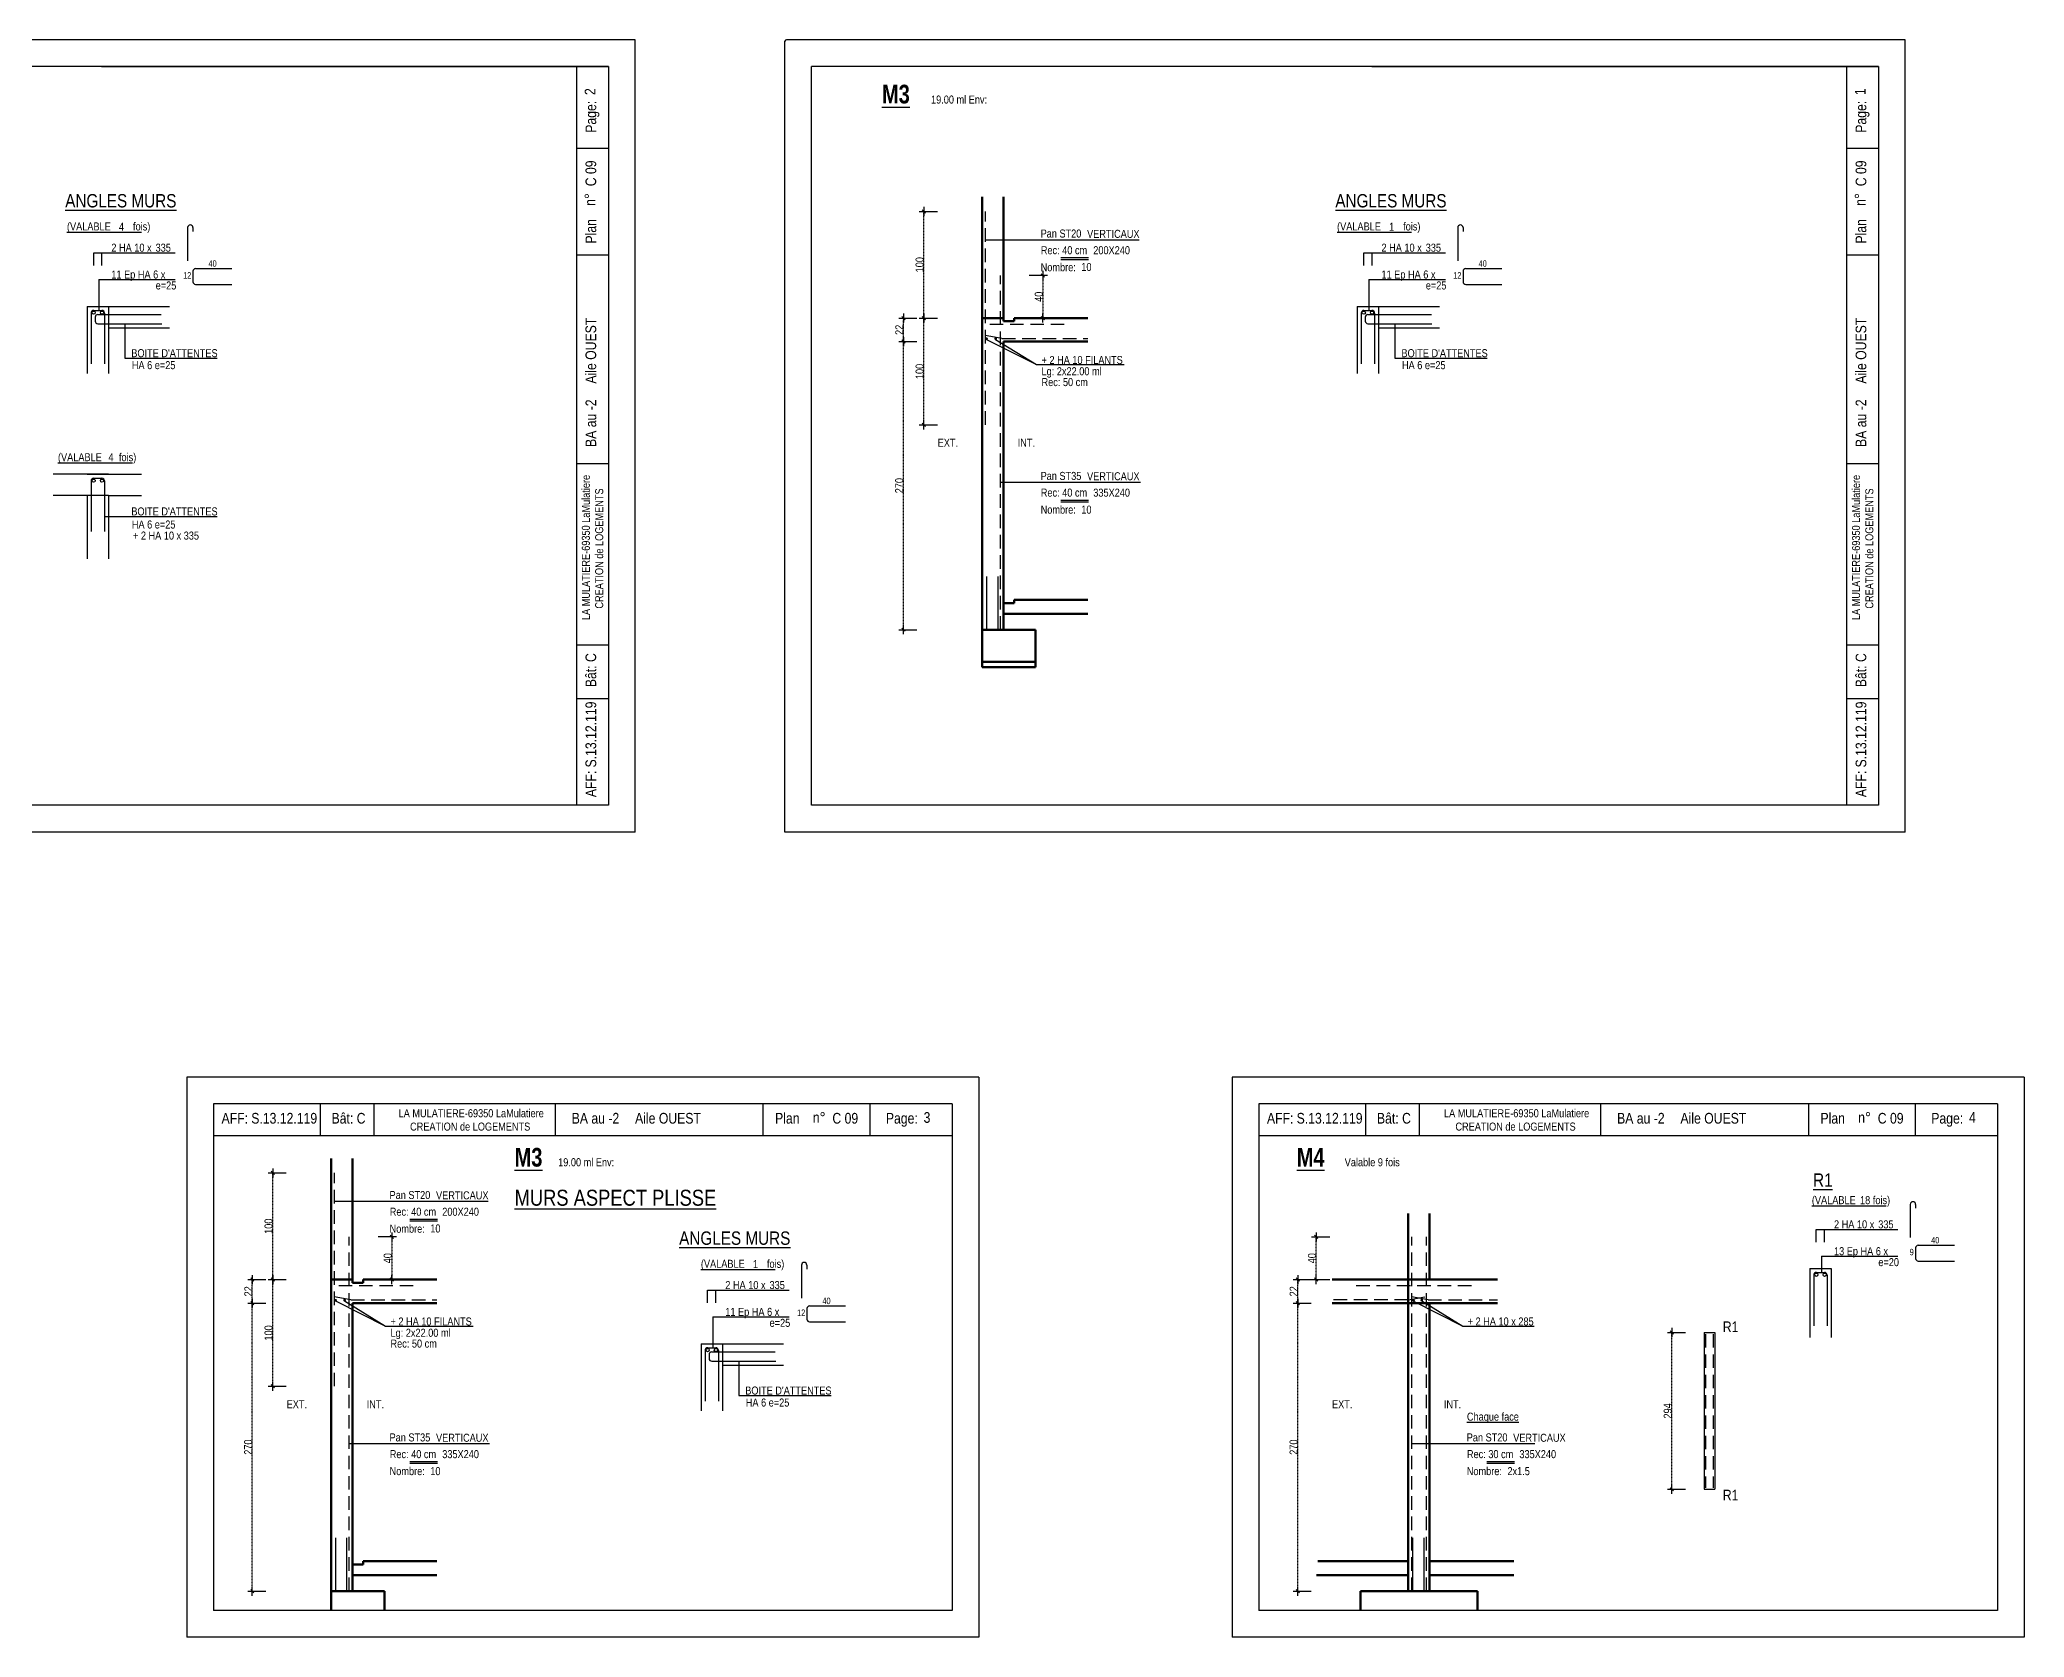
# Model space of a CAD drawing. Header units: metres. Extents: x -9927 to 45032, y -190416 to 12166.
# Drawn here: x 3693 to 7414, y -105255 to -102260 of the extents above; entities that cross this region are included whole.
import ezdxf
from ezdxf.enums import TextEntityAlignment as Align

# ---------------------------------------------------------------- set-up
doc = ezdxf.new("R2010")
doc.units = ezdxf.units.M
doc.header["$PDMODE"] = 65
doc.linetypes.add('CACHE2', pattern=[0.1875, 0.125, -0.0625])
doc.linetypes.add('CACHEx2', pattern=[19.05, 12.7, -6.35])
for name, color, linetype in [('01_cote_gen', 4, 'Continuous'), ('01_fenetres', 171, 'Continuous'), ('01_linteaux', 3, 'Continuous'), ('01_murs_coup', 5, 'Continuous'), ('01_texte', 230, 'Continuous'), ('AA_COTES', 2, 'Continuous')]:
    doc.layers.add(name, color=color, linetype=linetype)
doc.styles.add('impact', font='impact.ttf')
doc.styles.add('STYLE2', font='ARIALN.TTF')
doc.dimstyles.new('JB25', dxfattribs={"dimscale": 0.1, "dimtxt": 150, "dimasz": 17, "dimexe": 0.1, "dimexo": 0.1, "dimgap": 0.09, "dimtad": 1, "dimdec": 1, "dimlfac": 0.5, "dimdsep": 46, "dimtxsty": 'STYLE2', "dimblk1": 'BOND_G', "dimblk2": 'BOND_D', "dimsah": 1, "dimcen": 1.5, "dimdle": 0.01, "dimse1": 1, "dimse2": 1, "dimclrd": 4, "dimclre": 2, "dimclrt": 5, "dimadec": 0, "dimazin": 0, "dimtfac": 2.333333, "dimtdec": 1, "dimtix": 1, "dimtmove": 2, "dimatfit": 3, "dimldrblk": 'BOND_G', "dimfxl": 1, "dimtolj": 1, "dimtzin": 0, "dimarcsym": 0})

# ---------------------------------------------------------------- blocks, each defined once
blk = doc.blocks.new('BOND_G')
at = {"layer": 'AA_COTES', "color": 0}
for p, q in [((5, 0), (-5, 0)), ((1.8, 1.8), (-1.8, -1.8)), ((0, -5), (0, 15))]:
    blk.add_line(p, q, dxfattribs=at)
blk = doc.blocks.new('BOND_D')
at = {"layer": 'AA_COTES', "color": 0}
for p, q in [((5, 0), (-5, 0)), ((-1.8, -1.8), (1.8, 1.8)), ((0, 5), (0, -15))]:
    blk.add_line(p, q, dxfattribs=at)
blk = doc.blocks.new('*D886')
at = {"layer": '01_cote_gen', "color": 4, "linetype": 'CACHE2', "lineweight": -2, "transparency": 16777216}
blk.add_line((5573.9, -102703.9), (5573.9, -102780.5), dxfattribs=at)
at = {"layer": 'DEFPOINTS', "color": 0, "linetype": 'CACHE2', "lineweight": 0, "transparency": 16777216}
for p in [(5394.3, -102702.2), (5434.8, -102782.2), (5573.9, -102782.2)]:
    blk.add_point(p, dxfattribs=at)
at = {"layer": '01_cote_gen', "color": 4, "linetype": 'CACHE2', "lineweight": -2, "transparency": 16777216, "xscale": 1.7, "yscale": 1.7, "zscale": 1.7}
for name, p, rotation in [('BOND_G', (5573.9, -102702.2), 90), ('BOND_D', (5573.9, -102782.2), 270)]:
    blk.add_blockref(name, p, dxfattribs=dict(at, rotation=rotation))
at = {"layer": '01_cote_gen', "color": 5, "linetype": 'CACHE2', "lineweight": 0, "transparency": 16777216, "insert": (5566.2, -102742.2), "char_height": 15, "attachment_point": 5, "rotation": 90, "style": 'STYLE2'}
blk.add_mtext('\\A1;40', dxfattribs=at)
blk = doc.blocks.new('*D887')
at = {"layer": '01_cote_gen', "color": 4, "linetype": 'CACHE2', "lineweight": -2, "transparency": 16777216}
blk.add_line((5350.5, -102780.5), (5350.5, -102583.9), dxfattribs=at)
at = {"layer": 'DEFPOINTS', "color": 0, "linetype": 'CACHE2', "lineweight": 0, "transparency": 16777216}
for p in [(5350.5, -102582.2), (5466.1, -102582.2), (5520, -102782.2)]:
    blk.add_point(p, dxfattribs=at)
at = {"layer": '01_cote_gen', "color": 4, "linetype": 'CACHE2', "lineweight": -2, "transparency": 16777216, "xscale": 1.7, "yscale": 1.7, "zscale": 1.7}
for name, p, rotation in [('BOND_D', (5350.5, -102582.2), 90), ('BOND_G', (5350.5, -102782.2), 270)]:
    blk.add_blockref(name, p, dxfattribs=dict(at, rotation=rotation))
at = {"layer": '01_cote_gen', "color": 5, "linetype": 'CACHE2', "lineweight": 0, "transparency": 16777216, "insert": (5342.8, -102682.2), "char_height": 15, "attachment_point": 5, "rotation": 90, "style": 'STYLE2'}
blk.add_mtext('\\A1;100', dxfattribs=at)
blk = doc.blocks.new('*D888')
at = {"layer": '01_cote_gen', "color": 4, "linetype": 'CACHE2', "lineweight": -2, "transparency": 16777216}
blk.add_line((5350.5, -102980.5), (5350.5, -102783.9), dxfattribs=at)
at = {"layer": 'DEFPOINTS', "color": 0, "linetype": 'CACHE2', "lineweight": 0, "transparency": 16777216}
for p in [(5350.5, -102782.2), (5477.1, -102782.2), (5466.1, -102982.2)]:
    blk.add_point(p, dxfattribs=at)
at = {"layer": '01_cote_gen', "color": 4, "linetype": 'CACHE2', "lineweight": -2, "transparency": 16777216, "xscale": 1.7, "yscale": 1.7, "zscale": 1.7}
for name, p, rotation in [('BOND_D', (5350.5, -102782.2), 90), ('BOND_G', (5350.5, -102982.2), 270)]:
    blk.add_blockref(name, p, dxfattribs=dict(at, rotation=rotation))
at = {"layer": '01_cote_gen', "color": 5, "linetype": 'CACHE2', "lineweight": 0, "transparency": 16777216, "insert": (5342.8, -102882.2), "char_height": 15, "attachment_point": 5, "rotation": 90, "style": 'STYLE2'}
blk.add_mtext('\\A1;100', dxfattribs=at)
blk = doc.blocks.new('*D889')
at = {"layer": '01_cote_gen', "color": 4, "linetype": 'CACHE2', "lineweight": -2, "transparency": 16777216}
blk.add_line((5312.3, -103364.5), (5312.3, -102827.9), dxfattribs=at)
at = {"layer": 'DEFPOINTS', "color": 0, "linetype": 'CACHE2', "lineweight": 0, "transparency": 16777216}
for p in [(5312.3, -102826.2), (5560.1, -102826.2), (5560.1, -103366.2)]:
    blk.add_point(p, dxfattribs=at)
at = {"layer": '01_cote_gen', "color": 4, "linetype": 'CACHE2', "lineweight": -2, "transparency": 16777216, "xscale": 1.7, "yscale": 1.7, "zscale": 1.7}
for name, p, rotation in [('BOND_D', (5312.3, -102826.2), 90), ('BOND_G', (5312.3, -103366.2), 270)]:
    blk.add_blockref(name, p, dxfattribs=dict(at, rotation=rotation))
at = {"layer": '01_cote_gen', "color": 5, "linetype": 'CACHE2', "lineweight": 0, "transparency": 16777216, "insert": (5304.6, -103096.2), "char_height": 15, "attachment_point": 5, "rotation": 90, "style": 'STYLE2'}
blk.add_mtext('\\A1;270', dxfattribs=at)
blk = doc.blocks.new('*D890')
at = {"layer": '01_cote_gen', "color": 4, "linetype": 'CACHE2', "lineweight": -2, "transparency": 16777216}
blk.add_line((5312.3, -102824.5), (5312.3, -102783.9), dxfattribs=at)
at = {"layer": 'DEFPOINTS', "color": 0, "linetype": 'CACHE2', "lineweight": 0, "transparency": 16777216}
for p in [(5312.3, -102782.2), (5562.6, -102782.2), (5562.6, -102826.2)]:
    blk.add_point(p, dxfattribs=at)
at = {"layer": '01_cote_gen', "color": 4, "linetype": 'CACHE2', "lineweight": -2, "transparency": 16777216, "xscale": 1.7, "yscale": 1.7, "zscale": 1.7}
for name, p, rotation in [('BOND_D', (5312.3, -102782.2), 90), ('BOND_G', (5312.3, -102826.2), 270)]:
    blk.add_blockref(name, p, dxfattribs=dict(at, rotation=rotation))
at = {"layer": '01_cote_gen', "color": 5, "linetype": 'CACHE2', "lineweight": 0, "transparency": 16777216, "insert": (5304.7, -102804.2), "char_height": 15, "attachment_point": 5, "rotation": 90, "style": 'STYLE2'}
blk.add_mtext('\\A1;22', dxfattribs=at)
blk = doc.blocks.new('*D901')
at = {"layer": '01_cote_gen', "color": 4, "linetype": 'CACHE2', "lineweight": -2, "transparency": 16777216}
blk.add_line((4353.5, -104506), (4353.5, -104582.6), dxfattribs=at)
at = {"layer": 'DEFPOINTS', "color": 0, "linetype": 'CACHE2', "lineweight": 0, "transparency": 16777216}
for p in [(4173.9, -104504.3), (4214.4, -104584.3), (4353.5, -104584.3)]:
    blk.add_point(p, dxfattribs=at)
at = {"layer": '01_cote_gen', "color": 4, "linetype": 'CACHE2', "lineweight": -2, "transparency": 16777216, "xscale": 1.7, "yscale": 1.7, "zscale": 1.7}
for name, p, rotation in [('BOND_G', (4353.5, -104504.3), 90), ('BOND_D', (4353.5, -104584.3), 270)]:
    blk.add_blockref(name, p, dxfattribs=dict(at, rotation=rotation))
at = {"layer": '01_cote_gen', "color": 5, "linetype": 'CACHE2', "lineweight": 0, "transparency": 16777216, "insert": (4345.8, -104544.3), "char_height": 15, "attachment_point": 5, "rotation": 90, "style": 'STYLE2'}
blk.add_mtext('\\A1;40', dxfattribs=at)
blk = doc.blocks.new('*D902')
at = {"layer": '01_cote_gen', "color": 4, "linetype": 'CACHE2', "lineweight": -2, "transparency": 16777216}
blk.add_line((4130.1, -104582.6), (4130.1, -104386), dxfattribs=at)
at = {"layer": 'DEFPOINTS', "color": 0, "linetype": 'CACHE2', "lineweight": 0, "transparency": 16777216}
for p in [(4130.1, -104384.3), (4245.7, -104384.3), (4299.6, -104584.3)]:
    blk.add_point(p, dxfattribs=at)
at = {"layer": '01_cote_gen', "color": 4, "linetype": 'CACHE2', "lineweight": -2, "transparency": 16777216, "xscale": 1.7, "yscale": 1.7, "zscale": 1.7}
for name, p, rotation in [('BOND_D', (4130.1, -104384.3), 90), ('BOND_G', (4130.1, -104584.3), 270)]:
    blk.add_blockref(name, p, dxfattribs=dict(at, rotation=rotation))
at = {"layer": '01_cote_gen', "color": 5, "linetype": 'CACHE2', "lineweight": 0, "transparency": 16777216, "insert": (4122.4, -104484.3), "char_height": 15, "attachment_point": 5, "rotation": 90, "style": 'STYLE2'}
blk.add_mtext('\\A1;100', dxfattribs=at)
blk = doc.blocks.new('*D903')
at = {"layer": '01_cote_gen', "color": 4, "linetype": 'CACHE2', "lineweight": -2, "transparency": 16777216}
blk.add_line((4130.1, -104782.6), (4130.1, -104586), dxfattribs=at)
at = {"layer": 'DEFPOINTS', "color": 0, "linetype": 'CACHE2', "lineweight": 0, "transparency": 16777216}
for p in [(4130.1, -104584.3), (4256.7, -104584.3), (4245.7, -104784.3)]:
    blk.add_point(p, dxfattribs=at)
at = {"layer": '01_cote_gen', "color": 4, "linetype": 'CACHE2', "lineweight": -2, "transparency": 16777216, "xscale": 1.7, "yscale": 1.7, "zscale": 1.7}
for name, p, rotation in [('BOND_D', (4130.1, -104584.3), 90), ('BOND_G', (4130.1, -104784.3), 270)]:
    blk.add_blockref(name, p, dxfattribs=dict(at, rotation=rotation))
at = {"layer": '01_cote_gen', "color": 5, "linetype": 'CACHE2', "lineweight": 0, "transparency": 16777216, "insert": (4122.4, -104684.3), "char_height": 15, "attachment_point": 5, "rotation": 90, "style": 'STYLE2'}
blk.add_mtext('\\A1;100', dxfattribs=at)
blk = doc.blocks.new('*D904')
at = {"layer": '01_cote_gen', "color": 4, "linetype": 'CACHE2', "lineweight": -2, "transparency": 16777216}
blk.add_line((4091.9, -105166.6), (4091.9, -104630), dxfattribs=at)
at = {"layer": 'DEFPOINTS', "color": 0, "linetype": 'CACHE2', "lineweight": 0, "transparency": 16777216}
for p in [(4091.9, -104628.3), (4339.7, -104628.3), (4339.7, -105168.3)]:
    blk.add_point(p, dxfattribs=at)
at = {"layer": '01_cote_gen', "color": 4, "linetype": 'CACHE2', "lineweight": -2, "transparency": 16777216, "xscale": 1.7, "yscale": 1.7, "zscale": 1.7}
for name, p, rotation in [('BOND_D', (4091.9, -104628.3), 90), ('BOND_G', (4091.9, -105168.3), 270)]:
    blk.add_blockref(name, p, dxfattribs=dict(at, rotation=rotation))
at = {"layer": '01_cote_gen', "color": 5, "linetype": 'CACHE2', "lineweight": 0, "transparency": 16777216, "insert": (4084.2, -104898.3), "char_height": 15, "attachment_point": 5, "rotation": 90, "style": 'STYLE2'}
blk.add_mtext('\\A1;270', dxfattribs=at)
blk = doc.blocks.new('*D905')
at = {"layer": '01_cote_gen', "color": 4, "linetype": 'CACHE2', "lineweight": -2, "transparency": 16777216}
blk.add_line((4091.9, -104626.6), (4091.9, -104586), dxfattribs=at)
at = {"layer": 'DEFPOINTS', "color": 0, "linetype": 'CACHE2', "lineweight": 0, "transparency": 16777216}
for p in [(4091.9, -104584.3), (4342.2, -104584.3), (4342.2, -104628.3)]:
    blk.add_point(p, dxfattribs=at)
at = {"layer": '01_cote_gen', "color": 4, "linetype": 'CACHE2', "lineweight": -2, "transparency": 16777216, "xscale": 1.7, "yscale": 1.7, "zscale": 1.7}
for name, p, rotation in [('BOND_D', (4091.9, -104584.3), 90), ('BOND_G', (4091.9, -104628.3), 270)]:
    blk.add_blockref(name, p, dxfattribs=dict(at, rotation=rotation))
at = {"layer": '01_cote_gen', "color": 5, "linetype": 'CACHE2', "lineweight": 0, "transparency": 16777216, "insert": (4084.4, -104606.3), "char_height": 15, "attachment_point": 5, "rotation": 90, "style": 'STYLE2'}
blk.add_mtext('\\A1;22', dxfattribs=at)
blk = doc.blocks.new('*D907')
at = {"layer": '01_cote_gen', "color": 4, "linetype": 'CACHE2', "lineweight": -2, "transparency": 16777216}
blk.add_line((6051.5, -105166.6), (6051.5, -104630), dxfattribs=at)
at = {"layer": 'DEFPOINTS', "color": 0, "linetype": 'CACHE2', "lineweight": 0, "transparency": 16777216}
for p in [(6051.5, -104628.3), (6299.3, -104628.3), (6299.3, -105168.3)]:
    blk.add_point(p, dxfattribs=at)
at = {"layer": '01_cote_gen', "color": 4, "linetype": 'CACHE2', "lineweight": -2, "transparency": 16777216, "xscale": 1.7, "yscale": 1.7, "zscale": 1.7}
for name, p, rotation in [('BOND_D', (6051.5, -104628.3), 90), ('BOND_G', (6051.5, -105168.3), 270)]:
    blk.add_blockref(name, p, dxfattribs=dict(at, rotation=rotation))
at = {"layer": '01_cote_gen', "color": 5, "linetype": 'CACHE2', "lineweight": 0, "transparency": 16777216, "insert": (6043.9, -104898.3), "char_height": 15, "attachment_point": 5, "rotation": 90, "style": 'STYLE2'}
blk.add_mtext('\\A1;270', dxfattribs=at)
blk = doc.blocks.new('*D908')
at = {"layer": '01_cote_gen', "color": 4, "linetype": 'CACHE2', "lineweight": -2, "transparency": 16777216}
blk.add_line((6051.5, -104626.6), (6051.5, -104586), dxfattribs=at)
at = {"layer": 'DEFPOINTS', "color": 0, "linetype": 'CACHE2', "lineweight": 0, "transparency": 16777216}
for p in [(6051.5, -104584.3), (6301.9, -104584.3), (6301.9, -104628.3)]:
    blk.add_point(p, dxfattribs=at)
at = {"layer": '01_cote_gen', "color": 4, "linetype": 'CACHE2', "lineweight": -2, "transparency": 16777216, "xscale": 1.7, "yscale": 1.7, "zscale": 1.7}
for name, p, rotation in [('BOND_D', (6051.5, -104584.3), 90), ('BOND_G', (6051.5, -104628.3), 270)]:
    blk.add_blockref(name, p, dxfattribs=dict(at, rotation=rotation))
at = {"layer": '01_cote_gen', "color": 5, "linetype": 'CACHE2', "lineweight": 0, "transparency": 16777216, "insert": (6044, -104606.3), "char_height": 15, "attachment_point": 5, "rotation": 90, "style": 'STYLE2'}
blk.add_mtext('\\A1;22', dxfattribs=at)
blk = doc.blocks.new('*D909')
at = {"layer": '01_cote_gen', "color": 4, "linetype": 'CACHE2', "lineweight": -2, "transparency": 16777216}
blk.add_line((6086, -104582.6), (6086, -104506), dxfattribs=at)
at = {"layer": 'DEFPOINTS', "color": 0, "linetype": 'CACHE2', "lineweight": 0, "transparency": 16777216}
for p in [(6086, -104504.3), (6321.6, -104504.3), (6321.6, -104584.3)]:
    blk.add_point(p, dxfattribs=at)
at = {"layer": '01_cote_gen', "color": 4, "linetype": 'CACHE2', "lineweight": -2, "transparency": 16777216, "xscale": 1.7, "yscale": 1.7, "zscale": 1.7}
for name, p, rotation in [('BOND_D', (6086, -104504.3), 90), ('BOND_G', (6086, -104584.3), 270)]:
    blk.add_blockref(name, p, dxfattribs=dict(at, rotation=rotation))
at = {"layer": '01_cote_gen', "color": 5, "linetype": 'CACHE2', "lineweight": 0, "transparency": 16777216, "insert": (6078.3, -104544.3), "char_height": 15, "attachment_point": 5, "rotation": 90, "style": 'STYLE2'}
blk.add_mtext('\\A1;40', dxfattribs=at)
blk = doc.blocks.new('*D910')
at = {"layer": '01_cote_gen', "color": 4, "linetype": 'CACHE2', "lineweight": -2, "transparency": 16777216}
blk.add_line((6752.9, -104975.7), (6752.9, -104685.1), dxfattribs=at)
at = {"layer": 'DEFPOINTS', "color": 0, "linetype": 'CACHE2', "lineweight": 0, "transparency": 16777216}
for p in [(6752.9, -104683.4), (6833.2, -104683.4), (6833.2, -104977.4)]:
    blk.add_point(p, dxfattribs=at)
at = {"layer": '01_cote_gen', "color": 4, "linetype": 'CACHE2', "lineweight": -2, "transparency": 16777216, "xscale": 1.7, "yscale": 1.7, "zscale": 1.7}
for name, p, rotation in [('BOND_D', (6752.9, -104683.4), 90), ('BOND_G', (6752.9, -104977.4), 270)]:
    blk.add_blockref(name, p, dxfattribs=dict(at, rotation=rotation))
at = {"layer": '01_cote_gen', "color": 5, "linetype": 'CACHE2', "lineweight": 0, "transparency": 16777216, "insert": (6745.2, -104830.4), "char_height": 15, "attachment_point": 5, "rotation": 90, "style": 'STYLE2'}
blk.add_mtext('\\A1;294', dxfattribs=at)

msp = doc.modelspace()

# ---------------------------------------------------------------- linework, layer by layer
at = {"layer": '01_fenetres', "ltscale": 30}
for p, q in [((4699.32, -102310.41), (4699.32, -103695.41)), ((4759.32, -102310.41), (4759.32, -103695.41)), ((5140.23, -103695.41), (5140.23, -102310.41)), ((7080.23, -102310.41), (7080.23, -103695.41)), ((7140.23, -102310.41), (7140.23, -103695.41)), ((4759.32, -102464.55), (4699.32, -102464.55)), ((7140.23, -102464.55), (7080.23, -102464.55)), ((4759.32, -102664.55), (4699.32, -102664.55)), ((7140.23, -102664.55), (7080.23, -102664.55)), ((4699.32, -103054.74), (4759.32, -103054.74)), ((7080.23, -103054.74), (7140.23, -103054.74)), ((4699.32, -103394.91), (4759.32, -103394.91)), ((7080.23, -103394.91), (7140.23, -103394.91)), ((4699.32, -103495.41), (4759.32, -103495.41)), ((7080.23, -103495.41), (7140.23, -103495.41)), ((4759.32, -103695.41), (2759.32, -103695.41)), ((7140.23, -103695.41), (5140.23, -103695.41)), ((4018.92, -104254.75), (4018.92, -105204.75)), ((4018.92, -104254.75), (4018.92, -105204.75)), ((4018.92, -104254.75), (4018.92, -105204.75)), ((5403.92, -104254.75), (4018.92, -104254.75)), ((4218.92, -104254.75), (4218.92, -104314.75)), ((4319.42, -104254.75), (4319.42, -104314.75)), ((4659.59, -104254.75), (4659.59, -104314.75)), ((5049.79, -104314.75), (5049.79, -104254.75)), ((5249.79, -104314.75), (5249.79, -104254.75)), ((5403.92, -104254.75), (5403.92, -105204.75)), ((5978.55, -104254.75), (5978.55, -105204.75)), ((5978.55, -104254.75), (5978.55, -105204.75)), ((5978.55, -104254.75), (5978.55, -105204.75)), ((7363.55, -104254.75), (5978.55, -104254.75)), ((6178.55, -104254.75), (6178.55, -104314.75)), ((6279.05, -104254.75), (6279.05, -104314.75)), ((6619.22, -104254.75), (6619.22, -104314.75)), ((7009.42, -104314.75), (7009.42, -104254.75)), ((7209.42, -104314.75), (7209.42, -104254.75)), ((7363.55, -104254.75), (7363.55, -105204.75)), ((5403.92, -104314.75), (4018.92, -104314.75)), ((7363.55, -104314.75), (5978.55, -104314.75)), ((5403.92, -105204.75), (4018.92, -105204.75)), ((7363.55, -105204.75), (5978.55, -105204.75))]:
    msp.add_line(p, q, dxfattribs=at)
for points in [[(4759.32, -102310.41), (3809.32, -102310.41), (4759.32, -102310.41), (2759.32, -102310.41)], [(7140.23, -102310.41), (6190.23, -102310.41), (7140.23, -102310.41), (5140.23, -102310.41)]]:
    msp.add_lwpolyline(points, dxfattribs=at)
at = {"layer": '01_linteaux', "linetype": 'CACHEx2', "ltscale": 2}
for p, q in [((5466.07, -102982.22), (5466.07, -102582.22)), ((5494.07, -103366.22), (5494.07, -102702.22)), ((5474.28, -102793.58), (5618.45, -102793.58)), ((5497.09, -102820.22), (5657.98, -102820.22)), ((4245.68, -104784.33), (4245.68, -104384.33)), ((4273.68, -105168.33), (4273.68, -104504.33)), ((6265.45, -105168.33), (6265.45, -104504.33)), ((6292.86, -105168.33), (6292.86, -104504.33)), ((4253.89, -104595.69), (4398.05, -104595.69)), ((6161.09, -104595.69), (6386.31, -104595.69)), ((4276.7, -104622.33), (4437.59, -104622.33)), ((6258.4, -104622.33), (6116.31, -104622.33)), ((6295.88, -104622.33), (6425.85, -104622.33)), ((6816.21, -104686.38), (6816.21, -104974.38)), ((6830.21, -104686.38), (6830.21, -104974.38))]:
    msp.add_line(p, q, dxfattribs=at)
at = {"layer": '01_linteaux', "linetype": 'Continuous'}
for p, q in [((3970.54, -102612.71), (3970.54, -102674.89)), ((3980.54, -102612.71), (3980.54, -102620.13)), ((6351.45, -102612.71), (6351.45, -102674.89)), ((6361.45, -102612.71), (6361.45, -102620.13)), ((3980.65, -102694.44), (3980.65, -102714.05)), ((3985.65, -102689.44), (4053.23, -102689.44)), ((6361.56, -102694.44), (6361.56, -102714.05)), ((6366.56, -102689.44), (6434.14, -102689.44)), ((3985.65, -102719.05), (4053.23, -102719.05)), ((6366.56, -102719.05), (6434.14, -102719.05)), ((3782.21, -102760.29), (3782.21, -102885.99)), ((3782.21, -102760.29), (3936.64, -102760.29)), ((3789.71, -102772.79), (3789.71, -102867.79)), ((3794.71, -102767.79), (3809.71, -102767.79)), ((3797.21, -102780.55), (3797.21, -102787.79)), ((3802.21, -102775.55), (3921.27, -102775.55)), ((3814.71, -102772.79), (3814.71, -102867.79)), ((3822.21, -102760.29), (3822.21, -102885.99)), ((6163.11, -102760.29), (6163.11, -102885.99)), ((6163.11, -102760.29), (6317.55, -102760.29)), ((6170.61, -102772.79), (6170.61, -102867.79)), ((6175.61, -102767.79), (6190.61, -102767.79)), ((6178.11, -102780.55), (6178.11, -102787.79)), ((6183.11, -102775.55), (6302.17, -102775.55)), ((6195.61, -102772.79), (6195.61, -102867.79)), ((6203.11, -102760.29), (6203.11, -102885.99)), ((3802.21, -102792.79), (3922.21, -102792.79)), ((3822.21, -102800.29), (3936.64, -102800.29)), ((6183.11, -102792.79), (6303.11, -102792.79)), ((6203.11, -102800.29), (6317.55, -102800.29)), ((3822.21, -103074.99), (3718.78, -103074.99)), ((3782.21, -103074.99), (3883.93, -103074.99)), ((3789.71, -103087.49), (3789.71, -103182.49)), ((3794.71, -103082.49), (3809.71, -103082.49)), ((3814.71, -103087.49), (3814.71, -103182.49)), ((3822.21, -103114.99), (3718.78, -103114.99)), ((3782.21, -103114.99), (3782.21, -103233.55)), ((3822.21, -103114.99), (3822.21, -103233.55)), ((3822.21, -103114.99), (3883.93, -103114.99)), ((5121.38, -104557.05), (5121.38, -104619.23)), ((5131.38, -104557.05), (5131.38, -104564.46)), ((5131.49, -104638.78), (5131.49, -104658.39)), ((5136.49, -104633.78), (5204.08, -104633.78)), ((5136.49, -104663.39), (5204.08, -104663.39)), ((4933.05, -104704.62), (4933.05, -104830.33)), ((4933.05, -104704.62), (5087.48, -104704.62)), ((4940.55, -104717.12), (4940.55, -104812.12)), ((4945.55, -104712.12), (4960.55, -104712.12)), ((4948.05, -104724.89), (4948.05, -104732.12)), ((4953.05, -104719.89), (5072.11, -104719.89)), ((4965.55, -104717.12), (4965.55, -104812.12)), ((4973.05, -104704.62), (4973.05, -104830.33)), ((4953.05, -104737.12), (5073.05, -104737.12)), ((4973.05, -104744.62), (5087.48, -104744.62))]:
    msp.add_line(p, q, dxfattribs=at)
at = {"layer": '01_linteaux', "linetype": 'CACHEx2', "ltscale": 5}
for p, q in [((5497.09, -102820.22), (5465.92, -102814.66)), ((4276.7, -104622.33), (4245.52, -104616.77)), ((6258.4, -104622.33), (6289.57, -104616.77)), ((6295.88, -104622.33), (6264.7, -104616.77))]:
    msp.add_line(p, q, dxfattribs=at)
at = {"layer": '01_linteaux'}
for p, q in [((5467.93, -103266.22), (5467.93, -103366.22)), ((5489.1, -103266.22), (5489.1, -103366.22)), ((4247.54, -105068.33), (4247.54, -105168.33)), ((4268.7, -105068.33), (4268.7, -105168.33)), ((6266.72, -105068.33), (6266.72, -105168.33)), ((6287.89, -105068.33), (6287.89, -105168.33))]:
    msp.add_line(p, q, dxfattribs=at)
at = {"layer": '01_linteaux', "linetype": 'CACHEx2', "ltscale": 5, "const_width": 2.5}
for points in [[(5469.61, -102820.89, -1), (5467.11, -102820.89, -1)], [(5486.5, -102820.89, -1), (5484, -102820.89, -1)], [(4249.22, -104623, -1), (4246.72, -104623, -1)], [(4266.11, -104623, -1), (4263.61, -104623, -1)], [(6269.92, -104623, -1), (6267.42, -104623, -1)], [(6285.29, -104623, -1), (6282.79, -104623, -1)]]:
    msp.add_lwpolyline(points, format="xyb", close=True, dxfattribs=at)
at = {"layer": '01_linteaux', "linetype": 'Continuous'}
for centre in [(3794.37, -102772.1), (3810.04, -102772.1), (6175.28, -102772.1), (6190.95, -102772.1), (3794.37, -103086.8), (3810.04, -103086.8), (4945.21, -104716.44), (4960.88, -104716.44)]:
    msp.add_circle(centre, 3, dxfattribs=at)
for centre, start, end in [((3975.54, -102612.71), 90, 180), ((3975.54, -102612.71), 0, 90), ((6356.45, -102612.71), 90, 180), ((6356.45, -102612.71), 0, 90), ((3985.65, -102694.44), 90, 180), ((3985.65, -102714.05), 180, 270), ((6366.56, -102694.44), 90, 180), ((6366.56, -102714.05), 180, 270), ((3794.71, -102772.79), 90, 180), ((3802.21, -102780.55), 90, 180), ((3802.21, -102787.79), 180, 270), ((3809.71, -102772.79), 0, 90), ((6175.61, -102772.79), 90, 180), ((6183.11, -102780.55), 90, 180), ((6183.11, -102787.79), 180, 270), ((6190.61, -102772.79), 0, 90), ((3794.71, -103087.49), 90, 180), ((3809.71, -103087.49), 0, 90), ((5126.38, -104557.05), 90, 180), ((5126.38, -104557.05), 0, 90), ((5136.49, -104638.78), 90, 180), ((5136.49, -104658.39), 180, 270), ((4945.55, -104717.12), 90, 180), ((4953.05, -104724.89), 90, 180), ((4960.55, -104717.12), 0, 90), ((4953.05, -104732.12), 180, 270)]:
    msp.add_arc(centre, 5, start, end, dxfattribs=at)
at = {"layer": '01_murs_coup', "linetype": 'Continuous', "lineweight": 50}
for p, q in [((5460.07, -103366.22), (5460.07, -102555.17)), ((5500.07, -102788.22), (5500.07, -102555.17)), ((5460.07, -102782.22), (5500.07, -102782.22)), ((5500.07, -102788.22), (5520.07, -102788.22)), ((5520.07, -102782.22), (5657.98, -102782.22)), ((5520.07, -102788.22), (5520.07, -102782.22)), ((5500.07, -103366.22), (5500.07, -102826.22)), ((5500.07, -102826.22), (5657.98, -102826.22)), ((5520.07, -103316.22), (5520.07, -103310.22)), ((5520.07, -103310.22), (5657.98, -103310.22)), ((5500.07, -103316.22), (5520.07, -103316.22)), ((5500.07, -103336.22), (5657.98, -103336.22)), ((5560.07, -103366.22), (5460.07, -103366.22)), ((5460.07, -103366.22), (5460.07, -103436.22)), ((5560.07, -103436.22), (5560.07, -103366.22)), ((5560.07, -103426.22), (5460.07, -103426.22)), ((5560.07, -103436.22), (5460.07, -103436.22)), ((4239.68, -105168.33), (4239.68, -104357.28)), ((4279.68, -104590.33), (4279.68, -104357.28)), ((6258.86, -105168.33), (6258.86, -104460.45)), ((6298.86, -104584.33), (6298.86, -104460.45)), ((4239.68, -104584.33), (4279.68, -104584.33)), ((4279.68, -104590.33), (4299.68, -104590.33)), ((4299.68, -104584.33), (4437.59, -104584.33)), ((4299.68, -104590.33), (4299.68, -104584.33)), ((6116.31, -104584.33), (6298.86, -104584.33)), ((6298.86, -104584.33), (6425.85, -104584.33)), ((4279.68, -105168.33), (4279.68, -104628.33)), ((4279.68, -104628.33), (4437.59, -104628.33)), ((6116.31, -104628.33), (6425.85, -104628.33)), ((6298.86, -105168.33), (6298.86, -104628.33)), ((4279.68, -105118.33), (4299.68, -105118.33)), ((4299.68, -105118.33), (4299.68, -105112.33)), ((4299.68, -105112.33), (4437.58, -105112.33)), ((6089.14, -105112.33), (6258.86, -105112.33)), ((6298.86, -105112.33), (6456.77, -105112.33)), ((4339.68, -105168.33), (4239.68, -105168.33)), ((4239.68, -105168.33), (4239.68, -105204.75)), ((4279.68, -105138.33), (4437.58, -105138.33)), ((4339.68, -105204.75), (4339.68, -105168.33)), ((6087.01, -105138.33), (6258.86, -105138.33)), ((6388.74, -105168.33), (6169.19, -105168.33)), ((6169.19, -105168.33), (6169.19, -105204.75)), ((6298.86, -105138.33), (6456.77, -105138.33)), ((6388.74, -105168.33), (6388.74, -105204.75))]:
    msp.add_line(p, q, dxfattribs=at)
at = {"layer": '01_murs_coup'}
for p, q in [((6813.21, -104683.38), (6813.21, -104977.38)), ((6813.21, -104683.38), (6833.21, -104683.38)), ((6833.21, -104683.38), (6833.21, -104977.38)), ((6813.21, -104977.38), (6833.21, -104977.38))]:
    msp.add_line(p, q, dxfattribs=at)
at = {"layer": '01_texte', "ltscale": 30}
for p, q in [((4809.32, -102260.41), (2712.32, -102260.41)), ((4809.32, -103745.41), (4809.32, -102260.41)), ((5090.23, -103745.41), (5090.23, -102263.41)), ((7190.23, -102260.41), (5093.23, -102260.41)), ((7190.23, -103745.41), (7190.23, -102260.41)), ((3759.32, -103745.41), (2709.32, -103745.41)), ((4809.32, -103745.41), (3759.32, -103745.41)), ((6140.23, -103745.41), (5090.23, -103745.41)), ((7190.23, -103745.41), (6140.23, -103745.41)), ((3968.92, -104204.75), (3968.92, -105254.75)), ((5453.92, -104204.75), (3968.92, -104204.75)), ((5453.92, -104204.75), (5453.92, -105254.75)), ((5928.55, -104204.75), (5928.55, -105254.75)), ((7413.55, -104204.75), (5928.55, -104204.75)), ((7413.55, -104204.75), (7413.55, -105254.75)), ((5453.92, -105254.75), (3968.92, -105254.75)), ((7413.55, -105254.75), (5928.55, -105254.75))]:
    msp.add_line(p, q, dxfattribs=at)
at = {"layer": '01_texte'}
for p, q in [((5466.07, -102635.31), (5754.54, -102635.31)), ((3794.49, -102683.78), (3794.49, -102659.73)), ((3794.49, -102659.73), (3947.46, -102659.73)), ((3809.9, -102683.78), (3809.9, -102659.73)), ((5659.29, -102669.49), (5607.53, -102669.49)), ((5659.29, -102672.8), (5607.53, -102672.8)), ((6175.4, -102683.78), (6175.4, -102659.73)), ((6175.4, -102659.73), (6328.37, -102659.73)), ((6190.81, -102683.78), (6190.81, -102659.73)), ((3804.08, -102710.04), (3947.46, -102710.04)), ((3804.08, -102710.04), (3804.08, -102767.79)), ((6184.99, -102710.04), (6328.37, -102710.04)), ((6184.99, -102710.04), (6184.99, -102767.79)), ((3852.93, -102792.79), (3852.93, -102857.47)), ((5468.36, -102822.14), (5562.08, -102869.32)), ((5485.25, -102822.14), (5562.08, -102869.32)), ((6233.84, -102792.79), (6233.84, -102857.47)), ((3852.93, -102857.47), (4026.03, -102857.47)), ((6233.84, -102857.47), (6406.93, -102857.47)), ((5562.08, -102869.32), (5726.25, -102869.32)), ((5494.07, -103089.63), (5756.59, -103089.63)), ((5659.29, -103123.81), (5607.53, -103123.81)), ((3814.71, -103154.05), (4026.03, -103154.05)), ((5659.29, -103127.12), (5607.53, -103127.12)), ((4245.68, -104437.42), (4534.14, -104437.42)), ((7199.74, -104443.31), (7199.74, -104505.48)), ((7209.74, -104443.31), (7209.74, -104450.72)), ((4438.89, -104471.6), (4387.13, -104471.6)), ((4438.89, -104474.91), (4387.13, -104474.91)), ((7023.69, -104514.37), (7023.69, -104490.32)), ((7023.69, -104490.32), (7176.66, -104490.32)), ((7039.1, -104514.37), (7039.1, -104490.32)), ((7209.85, -104525.03), (7209.85, -104544.64)), ((7214.85, -104520.03), (7282.43, -104520.03)), ((7011.4, -104563.41), (7011.4, -104692.93)), ((7011.4, -104563.41), (7051.4, -104563.41)), ((7018.9, -104575.91), (7018.9, -104670.91)), ((7023.9, -104570.91), (7038.9, -104570.91)), ((7033.28, -104540.63), (7176.66, -104540.63)), ((7033.28, -104540.63), (7033.28, -104570.91)), ((7043.9, -104575.91), (7043.9, -104670.91)), ((7051.4, -104563.41), (7051.4, -104692.93)), ((7214.85, -104549.64), (7282.43, -104549.64)), ((4945.33, -104628.12), (4945.33, -104604.07)), ((4945.33, -104604.07), (5098.3, -104604.07)), ((4960.74, -104628.12), (4960.74, -104604.07)), ((4247.97, -104624.25), (4341.68, -104671.43)), ((4264.86, -104624.25), (4341.68, -104671.43)), ((6267.15, -104624.25), (6360.87, -104671.43)), ((6284.04, -104624.25), (6360.87, -104671.43)), ((4341.68, -104671.43), (4505.86, -104671.43)), ((4954.92, -104654.38), (5098.3, -104654.38)), ((4954.92, -104654.38), (4954.92, -104712.12)), ((6360.87, -104671.43), (6494.74, -104671.43)), ((5003.77, -104737.12), (5003.77, -104801.81)), ((5003.77, -104801.81), (5176.87, -104801.81)), ((4273.68, -104891.74), (4536.19, -104891.74)), ((6265.45, -104891.74), (6495.82, -104891.74)), ((4438.89, -104925.92), (4387.13, -104925.92)), ((4438.89, -104929.23), (4387.13, -104929.23)), ((6458.07, -104925.92), (6406.31, -104925.92)), ((6458.07, -104929.23), (6406.31, -104929.23))]:
    msp.add_line(p, q, dxfattribs=at)
for centre in [(7023.57, -104575.23), (7039.24, -104575.23)]:
    msp.add_circle(centre, 3, dxfattribs=at)
at = {"layer": '01_texte', "ltscale": 30}
msp.add_arc((5093.23, -102263.41), 3, 90, 180, dxfattribs=at)
at = {"layer": '01_texte'}
for centre, start, end in [((7204.74, -104443.31), 90, 180), ((7204.74, -104443.31), 0, 90), ((7214.85, -104525.03), 90, 180), ((7023.9, -104575.91), 90, 180), ((7038.9, -104575.91), 0, 90), ((7214.85, -104544.64), 180, 270)]:
    msp.add_arc(centre, 5, start, end, dxfattribs=at)

# ---------------------------------------------------------------- texts
at = {"layer": '01_texte', "style": 'STYLE2'}
for s, height, p in [('2', 20, (4735.03, -102364.15)), ('Page:', 20, (4736.47, -102434.83)), ('1', 20, (7115.94, -102364.15)), ('Page:', 20, (7117.38, -102434.83)), (' C 09', 20, (4736.47, -102541.47)), (' C 09', 20, (7117.38, -102541.47)), ('n%%D', 20, (4735.03, -102571.82)), ('n%%D', 20, (7115.94, -102571.82)), ('Plan', 20, (4736.47, -102642.5)), ('Plan', 20, (7117.38, -102642.5)), ('Aile OUEST', 20, (4736.47, -102905)), ('Aile OUEST', 20, (7117.38, -102905)), ('BA au -2', 20, (4736.47, -103023.8)), ('BA au -2', 20, (7117.38, -103023.8)), ('LA MULATIERE-69350 LaMulatiere', 15, (4724.6, -103348.22)), ('LA MULATIERE-69350 LaMulatiere', 15, (7105.51, -103348.22)), ('CREATION de LOGEMENTS', 15, (4749.61, -103326.73)), ('CREATION de LOGEMENTS', 15, (7130.51, -103326.73)), ('Bât: C', 20, (4736.47, -103473.95)), ('Bât: C', 20, (7117.38, -103473.95)), ('S.13.12.119', 20, (4736.47, -103624.45)), ('S.13.12.119', 20, (7117.38, -103624.45)), ('AFF:', 20, (4736.47, -103680.12)), ('AFF:', 20, (7117.38, -103680.12))]:
    msp.add_text(s, height=height, rotation=90, dxfattribs=at).set_placement(p)
at = {"layer": '01_texte'}
for s, height, style, p in [('%%UM3', 35, 'impact', (5272.2, -102379.81)), ('19.00 ml Env:', 15, 'STYLE2', (5364.17, -102380.11)), ('%%UANGLES MURS', 25, 'STYLE2', (3741.15, -102574.78)), ('%%UANGLES MURS', 25, 'STYLE2', (6122.06, -102574.78)), ('%%U(VALABLE            ', 15, 'STYLE2', (3744.42, -102617.93)), ('4', 15, 'STYLE2', (3841.86, -102618.51)), ('  fois)', 15, 'STYLE2', (3858.67, -102617.93)), ('%%U(VALABLE            ', 15, 'STYLE2', (6125.33, -102617.93)), ('1', 15, 'STYLE2', (6222.76, -102618.51)), ('  fois)', 15, 'STYLE2', (6239.58, -102617.93)), (' Pan ST20', 15, 'STYLE2', (5564.75, -102631.19)), ('VERTICAUX', 15, 'STYLE2', (5656.71, -102631.8)), ('2 HA 10 x', 15, 'STYLE2', (3827.64, -102657.71)), ('335', 15, 'STYLE2', (3910.55, -102657.71)), ('40', 12, 'STYLE2', (4009.71, -102685.89)), ('Nombre:  ', 15, 'STYLE2', (5569.68, -102694.38)), ('Rec: 40 cm', 15, 'STYLE2', (5569.95, -102662.47)), ('10', 15, 'STYLE2', (5645.87, -102693.85)), ('200X240', 15, 'STYLE2', (5668.29, -102662.53)), ('2 HA 10 x', 15, 'STYLE2', (6208.55, -102657.71)), ('335', 15, 'STYLE2', (6291.45, -102657.71)), ('40', 12, 'STYLE2', (6390.62, -102685.89)), ('11 Ep HA 6 x', 15, 'STYLE2', (3827.64, -102708.01)), ('e=25', 15, 'STYLE2', (3910.71, -102728.49)), ('12', 12, 'STYLE2', (3962.19, -102708.1)), ('11 Ep HA 6 x', 15, 'STYLE2', (6208.55, -102708.01)), ('e=25', 15, 'STYLE2', (6291.62, -102728.49)), ('12', 12, 'STYLE2', (6343.1, -102708.1)), ('+ 2 HA 10 FILANTS', 15, 'STYLE2', (5571.3, -102868.21)), ('Lg: 2x22.00 ml', 15, 'STYLE2', (5571.3, -102889.34)), ('Rec: 50 cm', 15, 'STYLE2', (5571.3, -102909.63)), ('EXT.', 15, 'STYLE2', (5376.61, -103023.39)), ('INT.', 15, 'STYLE2', (5526.69, -103023.39)), ('%%U(VALABLE            ', 15, 'STYLE2', (3727.61, -103050.4)), ('4', 15, 'STYLE2', (3822.17, -103050.55)), ('fois)', 15, 'STYLE2', (3841.86, -103050.4)), (' Pan ST35 ', 15, 'STYLE2', (5564.75, -103085.51)), ('VERTICAUX', 15, 'STYLE2', (5656.71, -103086.12)), ('Rec: 40 cm', 15, 'STYLE2', (5569.95, -103116.79)), ('335X240', 15, 'STYLE2', (5668.29, -103116.85)), ('Nombre:  ', 15, 'STYLE2', (5569.68, -103148.7)), ('10', 15, 'STYLE2', (5645.87, -103148.7)), ('AFF:', 20, 'STYLE2', (4034.22, -104291.9)), ('S.13.12.119', 20, 'STYLE2', (4089.88, -104291.9)), ('Bât: C', 20, 'STYLE2', (4240.38, -104291.9)), ('LA MULATIERE-69350 LaMulatiere', 15, 'STYLE2', (4366.12, -104280.03)), ('BA au -2', 20, 'STYLE2', (4690.54, -104291.9)), ('Aile OUEST', 20, 'STYLE2', (4809.34, -104291.9)), ('Plan', 20, 'STYLE2', (5071.83, -104291.9)), ('n%%D', 20, 'STYLE2', (5142.52, -104290.46)), (' C 09', 20, 'STYLE2', (5172.86, -104291.9)), ('Page:', 20, 'STYLE2', (5279.5, -104291.9)), ('3', 20, 'STYLE2', (5350.19, -104290.46)), ('AFF:', 20, 'STYLE2', (5993.85, -104291.9)), ('S.13.12.119', 20, 'STYLE2', (6049.51, -104291.9)), ('Bât: C', 20, 'STYLE2', (6200.01, -104291.9)), ('LA MULATIERE-69350 LaMulatiere', 15, 'STYLE2', (6325.75, -104280.03)), ('BA au -2', 20, 'STYLE2', (6650.17, -104291.9)), ('Aile OUEST', 20, 'STYLE2', (6768.97, -104291.9)), ('Plan', 20, 'STYLE2', (7031.46, -104291.9)), ('n%%D', 20, 'STYLE2', (7102.15, -104290.46)), (' C 09', 20, 'STYLE2', (7132.49, -104291.9)), ('Page:', 20, 'STYLE2', (7239.13, -104291.9)), ('4', 20, 'STYLE2', (7309.82, -104290.46)), ('CREATION de LOGEMENTS', 15, 'STYLE2', (4387.6, -104305.04)), ('CREATION de LOGEMENTS', 15, 'STYLE2', (6347.23, -104305.04)), ('%%UM3', 35, 'impact', (4583.52, -104372.47)), ('%%UM4', 35, 'impact', (6049.69, -104372.47)), ('19.00 ml Env:', 15, 'STYLE2', (4665.17, -104371.86)), ('Valable 9 fois', 15, 'STYLE2', (6139.62, -104371.86)), ('%%UR1', 25, 'STYLE2', (7017.57, -104410.25)), (' Pan ST20', 15, 'STYLE2', (4344.35, -104433.3)), ('VERTICAUX', 15, 'STYLE2', (4436.31, -104433.91)), ('%%UMURS ASPECT PLISSE', 30, 'STYLE2', (4583.52, -104445.88)), ('%%U(VALABLE            ', 15, 'STYLE2', (7015.34, -104442.94)), ('fois)', 15, 'STYLE2', (7129.59, -104442.94)), ('Rec: 40 cm', 15, 'STYLE2', (4349.55, -104464.58)), ('200X240', 15, 'STYLE2', (4447.9, -104464.64)), ('18', 15, 'STYLE2', (7105.63, -104442.94)), ('Nombre:  ', 15, 'STYLE2', (4349.28, -104496.49)), ('10', 15, 'STYLE2', (4425.48, -104495.96)), ('%%UANGLES MURS', 25, 'STYLE2', (4892, -104519.11)), ('2 HA 10 x', 15, 'STYLE2', (7056.84, -104488.3)), ('335', 15, 'STYLE2', (7139.74, -104488.3)), ('13 Ep HA 6 x', 15, 'STYLE2', (7056.84, -104538.61)), ('9', 12, 'STYLE2', (7198.68, -104538.69)), ('40', 12, 'STYLE2', (7238.91, -104516.48)), ('%%U(VALABLE            ', 15, 'STYLE2', (4932.76, -104562.26)), ('1', 15, 'STYLE2', (5030.19, -104562.85)), ('  fois)', 15, 'STYLE2', (5047.01, -104562.26)), ('e=20', 15, 'STYLE2', (7139.91, -104559.09)), ('2 HA 10 x', 15, 'STYLE2', (4978.49, -104602.04)), ('335', 15, 'STYLE2', (5061.39, -104602.04)), ('11 Ep HA 6 x', 15, 'STYLE2', (4978.49, -104652.35)), ('12', 12, 'STYLE2', (5113.04, -104652.43)), ('40', 12, 'STYLE2', (5160.55, -104630.23)), ('+ 2 HA 10 FILANTS', 15, 'STYLE2', (4350.9, -104670.32)), ('Lg: 2x22.00 ml', 15, 'STYLE2', (4350.9, -104691.45)), ('e=25', 15, 'STYLE2', (5061.55, -104672.83)), ('+ 2 HA 10 x 285', 15, 'STYLE2', (6370.08, -104670.32)), ('R1', 20, 'STYLE2', (6848.38, -104682.79)), ('Rec: 50 cm', 15, 'STYLE2', (4350.9, -104711.74)), ('EXT.', 15, 'STYLE2', (4156.22, -104825.5)), ('INT.', 15, 'STYLE2', (4306.29, -104825.5)), ('EXT.', 15, 'STYLE2', (6115.85, -104825.5)), ('INT.', 15, 'STYLE2', (6325.48, -104825.5)), ('%%UChaque face', 15, 'STYLE2', (6368.73, -104848.69)), (' Pan ST35 ', 15, 'STYLE2', (4344.35, -104887.62)), ('VERTICAUX', 15, 'STYLE2', (4436.31, -104888.23)), (' Pan ST20 ', 15, 'STYLE2', (6363.54, -104887.62)), ('VERTICAUX', 15, 'STYLE2', (6455.49, -104888.23)), ('Rec: 40 cm', 15, 'STYLE2', (4349.55, -104918.9)), ('335X240', 15, 'STYLE2', (4447.9, -104918.96)), ('Rec: 30 cm', 15, 'STYLE2', (6368.73, -104918.9)), ('335X240', 15, 'STYLE2', (6467.08, -104918.96)), ('Nombre:  ', 15, 'STYLE2', (4349.28, -104950.81)), ('10', 15, 'STYLE2', (4425.48, -104950.81)), ('Nombre:  ', 15, 'STYLE2', (6368.46, -104950.81)), ('2x1.5', 15, 'STYLE2', (6444.66, -104950.81)), ('R1', 20, 'STYLE2', (6848.38, -104998.19))]:
    msp.add_text(s, height=height, dxfattribs=dict(at, style=style)).set_placement(p)
at = {"layer": '01_texte', "style": 'STYLE2'}
for s, p in [("BOITE D'ATTENTES", (4026.79, -102855.45)), ('HA 6 e=25', (3947.73, -102877.92)), ("BOITE D'ATTENTES", (6407.7, -102855.45)), ('HA 6 e=25', (6328.64, -102877.92)), ("BOITE D'ATTENTES", (4026.79, -103152.02)), ('HA 6 e=25', (3947.73, -103176.57)), ('+ 2 HA 10 x 335', (3991.94, -103197.35)), ("BOITE D'ATTENTES", (5177.64, -104799.79)), ('HA 6 e=25', (5098.57, -104822.26))]:
    msp.add_text(s, height=15, dxfattribs=at).set_placement(p, align=Align.RIGHT)

# ---------------------------------------------------------------- dimensions: what is measured, and where the dimension line sits
at = {"layer": '01_cote_gen', "linetype": 'CACHE2', "lineweight": 0}
for base, p1, p2, picture, middle in [((5350.5, -102582.22), (5520.04, -102782.22), (5466.07, -102582.22), '*D887', (5342.83, -102682.22)), ((5573.85, -102782.22), (5394.26, -102702.22), (5434.76, -102782.22), '*D886', (5566.19, -102742.22)), ((5312.29, -102782.22), (5562.64, -102826.22), (5562.64, -102782.22), '*D890', (5304.75, -102804.22)), ((5350.5, -102782.22), (5466.07, -102982.22), (5477.14, -102782.22), '*D888', (5342.83, -102882.22)), ((5312.29, -102826.22), (5560.07, -103366.22), (5560.07, -102826.22), '*D889', (5304.62, -103096.22)), ((4130.11, -104384.33), (4299.65, -104584.33), (4245.68, -104384.33), '*D902', (4122.44, -104484.33)), ((4353.46, -104584.33), (4173.87, -104504.33), (4214.37, -104584.33), '*D901', (4345.79, -104544.33)), ((6085.98, -104504.33), (6321.59, -104584.33), (6321.59, -104504.33), '*D909', (6078.31, -104544.33)), ((4091.89, -104584.33), (4342.24, -104628.33), (4342.25, -104584.33), '*D905', (4084.35, -104606.33)), ((4130.11, -104584.33), (4245.68, -104784.33), (4256.74, -104584.33), '*D903', (4122.44, -104684.33)), ((6051.52, -104584.33), (6301.87, -104628.33), (6301.87, -104584.33), '*D908', (6043.98, -104606.33)), ((4091.89, -104628.33), (4339.68, -105168.33), (4339.68, -104628.33), '*D904', (4084.22, -104898.33)), ((6051.52, -104628.33), (6299.31, -105168.33), (6299.31, -104628.33), '*D907', (6043.85, -104898.33))]:
    dim = msp.add_linear_dim(base=base, p1=p1, p2=p2, angle=90, dimstyle='JB25', dxfattribs=at)
    dim.commit()
    dim.dimension.update_dxf_attribs({"geometry": picture, "text_midpoint": middle})
dim = msp.add_linear_dim(base=(6752.92, -104683.38), p1=(6833.21, -104977.38), p2=(6833.21, -104683.38), angle=90, text='294', dimstyle='JB25', dxfattribs=at)
dim.commit()
dim.dimension.update_dxf_attribs({"geometry": '*D910', "text_midpoint": (6745.25, -104830.38)})

doc.saveas('drawing.dxf')
